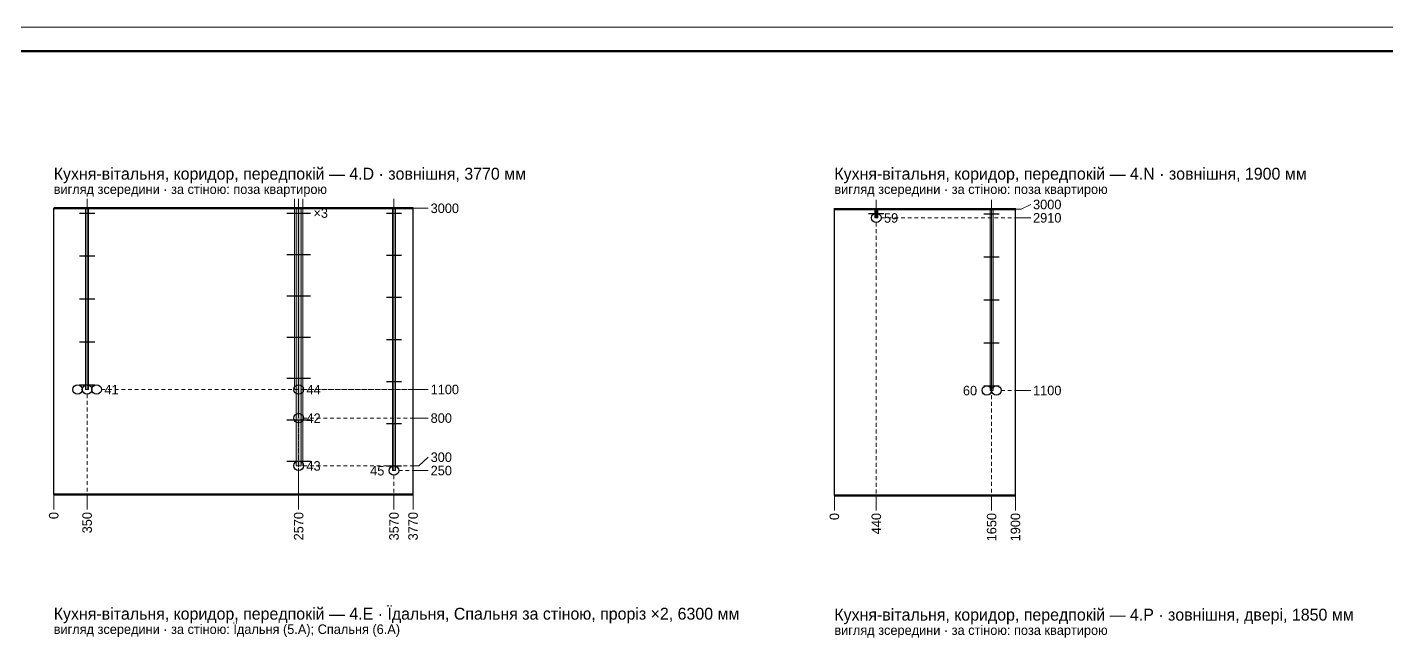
# Paper-space layout '09 Розгортки (продовження)' of a CAD drawing. Header units: millimetres. Extents: x 0 to 841, y 0 to 594.
# Drawn here: x 168.8 to 454.1, y 466 to 594 of the extents above; entities that cross this region are included whole.
import ezdxf
from ezdxf.enums import TextEntityAlignment as Align

# ---------------------------------------------------------------- set-up
doc = ezdxf.new("R2010")
doc.units = ezdxf.units.MM
doc.layers.add('A-SHEET', color=7, linetype='Continuous')
doc.layers.add('E-ELEV', color=7, linetype='Continuous')
doc.styles.add('PLEX_LIGHT', font='IBMPlexSans-Light.ttf')

psp = doc.layouts.new('09 Розгортки (продовження)')

# ---------------------------------------------------------------- hatches: boundary and pattern name
at = {"layer": 'E-ELEV', "true_color": 0xe4ded3}
h = psp.add_hatch(color=7, dxfattribs=at)
h.dxf.hatch_style = 1
h.paths.add_polyline_path([(181.06, 518.03), (181.66, 518.03), (181.66, 556.03), (181.06, 556.03)])
h = psp.add_hatch(color=7, dxfattribs=at)
h.dxf.hatch_style = 1
h.paths.add_polyline_path([(225.26, 502.03), (226.26, 502.03), (226.26, 556.03), (225.26, 556.03)])
h = psp.add_hatch(color=7, dxfattribs=at)
h.dxf.hatch_style = 1
h.paths.add_polyline_path([(245.46, 501.03), (246.06, 501.03), (246.06, 556.03), (245.46, 556.03)])
h = psp.add_hatch(color=7, dxfattribs=at)
h.dxf.hatch_style = 1
h.paths.add_polyline_path([(346.68, 554.03), (347.28, 554.03), (347.28, 555.83), (346.68, 555.83)])
h = psp.add_hatch(color=7, dxfattribs=at)
h.dxf.hatch_style = 1
h.paths.add_polyline_path([(370.88, 517.83), (371.48, 517.83), (371.48, 555.83), (370.88, 555.83)])

# ---------------------------------------------------------------- linework, layer by layer
at = {"layer": 'A-SHEET', "lineweight": 18}
psp.add_line((841, 594), (0, 594), dxfattribs=at)
at = {"layer": 'A-SHEET', "lineweight": 50}
psp.add_line((836, 589), (20, 589), dxfattribs=at)
at = {"layer": 'E-ELEV', "lineweight": 15, "true_color": 0x4e79a7}
for p, q in [((181.36, 518.03), (181.36, 558.03)), ((224.86, 518.03), (224.86, 558.03)), ((225.76, 512.03), (225.76, 558.03)), ((226.66, 502.03), (226.66, 558.03))]:
    psp.add_line(p, q, dxfattribs=at)
at = {"layer": 'E-ELEV', "lineweight": 15, "true_color": 0x76b7b2}
for p, q in [((245.76, 501.03), (245.76, 558.03)), ((371.18, 517.83), (371.18, 557.83))]:
    psp.add_line(p, q, dxfattribs=at)
at = {"layer": 'E-ELEV', "lineweight": 15, "true_color": 0xd4a72c}
psp.add_line((346.98, 554.03), (346.98, 557.83), dxfattribs=at)
at = {"layer": 'E-ELEV', "lineweight": 13, "true_color": 0x29251f}
for p, q in [((377.38, 555.83), (379.38, 556.83)), ((249.76, 556.03), (250.96, 556.03)), ((250.96, 556.03), (252.96, 556.03)), ((376.18, 555.83), (377.38, 555.83)), ((376.18, 554.03), (377.38, 554.03)), ((377.38, 554.03), (379.38, 554.03)), ((249.76, 518.03), (250.96, 518.03)), ((250.96, 518.03), (252.96, 518.03)), ((376.18, 517.83), (377.38, 517.83)), ((377.38, 517.83), (379.38, 517.83)), ((249.76, 512.03), (250.96, 512.03)), ((250.96, 512.03), (252.96, 512.03)), ((250.96, 502.03), (252.96, 503.83)), ((249.76, 502.03), (250.96, 502.03)), ((249.76, 501.03), (250.96, 501.03)), ((250.96, 501.03), (252.96, 501.03)), ((174.36, 496.03), (174.36, 494.83)), ((174.36, 494.83), (174.36, 492.83)), ((181.36, 496.03), (181.36, 494.83)), ((181.36, 494.83), (181.36, 492.83)), ((225.76, 496.03), (225.76, 494.83)), ((225.76, 494.83), (225.76, 492.83)), ((245.76, 496.03), (245.76, 494.83)), ((245.76, 494.83), (245.76, 492.83)), ((249.76, 496.03), (249.76, 494.83)), ((249.76, 494.83), (249.76, 492.83)), ((338.18, 495.83), (338.18, 494.63)), ((338.18, 494.63), (338.18, 492.63)), ((346.98, 495.83), (346.98, 494.63)), ((346.98, 494.63), (346.98, 492.63)), ((371.18, 495.83), (371.18, 494.63)), ((371.18, 494.63), (371.18, 492.63)), ((376.18, 495.83), (376.18, 494.63)), ((376.18, 494.63), (376.18, 492.63))]:
    psp.add_line(p, q, dxfattribs=at)
at = {"layer": 'E-ELEV', "lineweight": 50, "true_color": 0x29251f}
for p, q in [((174.36, 556.03), (249.76, 556.03)), ((338.18, 555.83), (376.18, 555.83)), ((174.36, 496.03), (249.76, 496.03)), ((338.18, 495.83), (376.18, 495.83))]:
    psp.add_line(p, q, dxfattribs=at)
at = {"layer": 'E-ELEV', "lineweight": 25, "true_color": 0x29251f}
for p, q in [((174.36, 496.03), (174.36, 556.03)), ((249.76, 496.03), (249.76, 556.03)), ((338.18, 495.83), (338.18, 556.03)), ((376.18, 495.83), (376.18, 556.03))]:
    psp.add_line(p, q, dxfattribs=at)
at = {"layer": 'E-ELEV', "lineweight": 25, "true_color": 0x29251f, "transparency": 33554559}
for p, q in [((179.76, 555.03), (182.96, 555.03)), ((223.26, 555.03), (228.26, 555.03)), ((244.16, 555.03), (247.36, 555.03)), ((345.38, 554.93), (348.58, 554.93)), ((369.58, 554.83), (372.78, 554.83)), ((179.76, 546.03), (182.96, 546.03)), ((223.26, 546.37), (228.26, 546.37)), ((244.16, 546.2), (247.36, 546.2)), ((369.58, 545.83), (372.78, 545.83)), ((179.76, 537.03), (182.96, 537.03)), ((223.26, 537.7), (228.26, 537.7)), ((244.16, 537.37), (247.36, 537.37)), ((369.58, 536.83), (372.78, 536.83)), ((179.76, 528.03), (182.96, 528.03)), ((223.26, 529.03), (228.26, 529.03)), ((244.16, 528.53), (247.36, 528.53)), ((369.58, 527.83), (372.78, 527.83)), ((223.26, 520.37), (228.26, 520.37)), ((244.16, 519.7), (247.36, 519.7)), ((179.76, 519.03), (182.96, 519.03)), ((369.58, 518.83), (372.78, 518.83)), ((223.26, 511.7), (228.26, 511.7)), ((244.16, 510.87), (247.36, 510.87)), ((223.26, 503.03), (228.26, 503.03)), ((244.16, 502.03), (247.36, 502.03))]:
    psp.add_line(p, q, dxfattribs=at)
at = {"layer": 'E-ELEV', "lineweight": 13, "true_color": 0x9a9288}
for p, q in [((347.98, 554.03), (348.78, 554.03)), ((349.38, 554.03), (350.18, 554.03)), ((350.78, 554.03), (351.58, 554.03)), ((352.18, 554.03), (352.98, 554.03)), ((353.58, 554.03), (354.38, 554.03)), ((354.98, 554.03), (355.78, 554.03)), ((356.38, 554.03), (357.18, 554.03)), ((357.78, 554.03), (358.58, 554.03)), ((359.18, 554.03), (359.98, 554.03)), ((360.58, 554.03), (361.38, 554.03)), ((361.98, 554.03), (362.78, 554.03)), ((363.38, 554.03), (364.18, 554.03)), ((364.78, 554.03), (365.58, 554.03)), ((366.18, 554.03), (366.98, 554.03)), ((367.58, 554.03), (368.38, 554.03)), ((368.98, 554.03), (369.78, 554.03)), ((370.38, 554.03), (371.18, 554.03)), ((371.78, 554.03), (372.58, 554.03)), ((373.18, 554.03), (373.98, 554.03)), ((374.58, 554.03), (375.38, 554.03)), ((375.98, 554.03), (376.18, 554.03)), ((346.98, 553.03), (346.98, 552.23)), ((346.98, 551.63), (346.98, 550.83)), ((346.98, 550.23), (346.98, 549.43)), ((346.98, 548.83), (346.98, 548.03)), ((346.98, 547.43), (346.98, 546.63)), ((346.98, 546.03), (346.98, 545.23)), ((346.98, 544.63), (346.98, 543.83)), ((346.98, 543.23), (346.98, 542.43)), ((346.98, 541.83), (346.98, 541.03)), ((346.98, 540.43), (346.98, 539.63)), ((346.98, 539.03), (346.98, 538.23)), ((346.98, 537.63), (346.98, 536.83)), ((346.98, 536.23), (346.98, 535.43)), ((346.98, 534.83), (346.98, 534.03)), ((346.98, 533.43), (346.98, 532.63)), ((346.98, 532.03), (346.98, 531.23)), ((346.98, 530.63), (346.98, 529.83)), ((346.98, 529.23), (346.98, 528.43)), ((346.98, 527.83), (346.98, 527.03)), ((346.98, 526.43), (346.98, 525.63)), ((346.98, 525.03), (346.98, 524.23)), ((346.98, 523.63), (346.98, 522.83)), ((346.98, 522.23), (346.98, 521.43)), ((346.98, 520.83), (346.98, 520.03)), ((346.98, 519.43), (346.98, 518.63)), ((181.36, 517.03), (181.36, 516.23)), ((184.36, 518.03), (185.16, 518.03)), ((185.76, 518.03), (186.56, 518.03)), ((187.16, 518.03), (187.96, 518.03)), ((188.56, 518.03), (189.36, 518.03)), ((189.96, 518.03), (190.76, 518.03)), ((191.36, 518.03), (192.16, 518.03)), ((192.76, 518.03), (193.56, 518.03)), ((194.16, 518.03), (194.96, 518.03)), ((195.56, 518.03), (196.36, 518.03)), ((196.96, 518.03), (197.76, 518.03)), ((198.36, 518.03), (199.16, 518.03)), ((199.76, 518.03), (200.56, 518.03)), ((201.16, 518.03), (201.96, 518.03)), ((202.56, 518.03), (203.36, 518.03)), ((203.96, 518.03), (204.76, 518.03)), ((205.36, 518.03), (206.16, 518.03)), ((206.76, 518.03), (207.56, 518.03)), ((208.16, 518.03), (208.96, 518.03)), ((209.56, 518.03), (210.36, 518.03)), ((210.96, 518.03), (211.76, 518.03)), ((212.36, 518.03), (213.16, 518.03)), ((213.76, 518.03), (214.56, 518.03)), ((215.16, 518.03), (215.96, 518.03)), ((216.56, 518.03), (217.36, 518.03)), ((217.96, 518.03), (218.76, 518.03)), ((219.36, 518.03), (220.16, 518.03)), ((220.76, 518.03), (221.56, 518.03)), ((222.16, 518.03), (222.96, 518.03)), ((223.56, 518.03), (224.36, 518.03)), ((224.96, 518.03), (225.76, 518.03)), ((225.76, 517.03), (225.76, 516.23)), ((226.36, 518.03), (227.16, 518.03)), ((226.76, 518.03), (227.56, 518.03)), ((227.76, 518.03), (228.56, 518.03)), ((228.16, 518.03), (228.96, 518.03)), ((229.16, 518.03), (229.96, 518.03)), ((229.56, 518.03), (230.36, 518.03)), ((230.56, 518.03), (231.36, 518.03)), ((230.96, 518.03), (231.76, 518.03)), ((231.96, 518.03), (232.76, 518.03)), ((232.36, 518.03), (233.16, 518.03)), ((233.36, 518.03), (234.16, 518.03)), ((233.76, 518.03), (234.56, 518.03)), ((234.76, 518.03), (235.56, 518.03)), ((235.16, 518.03), (235.96, 518.03)), ((236.16, 518.03), (236.96, 518.03)), ((236.56, 518.03), (237.36, 518.03)), ((237.56, 518.03), (238.36, 518.03)), ((237.96, 518.03), (238.76, 518.03)), ((238.96, 518.03), (239.76, 518.03)), ((239.36, 518.03), (240.16, 518.03)), ((240.36, 518.03), (241.16, 518.03)), ((240.76, 518.03), (241.56, 518.03)), ((241.76, 518.03), (242.56, 518.03)), ((242.16, 518.03), (242.96, 518.03)), ((243.16, 518.03), (243.96, 518.03)), ((243.56, 518.03), (244.36, 518.03)), ((244.56, 518.03), (245.36, 518.03)), ((244.96, 518.03), (245.76, 518.03)), ((245.96, 518.03), (246.76, 518.03)), ((246.36, 518.03), (247.16, 518.03)), ((247.36, 518.03), (248.16, 518.03)), ((247.76, 518.03), (248.56, 518.03)), ((248.76, 518.03), (249.56, 518.03)), ((249.16, 518.03), (249.76, 518.03)), ((346.98, 518.03), (346.98, 517.23)), ((346.98, 516.63), (346.98, 515.83)), ((371.18, 516.83), (371.18, 516.03)), ((373.18, 517.83), (373.98, 517.83)), ((374.58, 517.83), (375.38, 517.83)), ((375.98, 517.83), (376.18, 517.83)), ((181.36, 515.63), (181.36, 514.83)), ((181.36, 514.23), (181.36, 513.43)), ((225.76, 515.63), (225.76, 514.83)), ((225.76, 514.23), (225.76, 513.43)), ((346.98, 515.23), (346.98, 514.43)), ((346.98, 513.83), (346.98, 513.03)), ((371.18, 515.43), (371.18, 514.63)), ((371.18, 514.03), (371.18, 513.23)), ((181.36, 512.83), (181.36, 512.03)), ((181.36, 511.43), (181.36, 510.63)), ((225.76, 512.83), (225.76, 512.03)), ((225.76, 511.43), (225.76, 510.63)), ((225.76, 511.03), (225.76, 510.23)), ((226.76, 512.03), (227.56, 512.03)), ((228.16, 512.03), (228.96, 512.03)), ((229.56, 512.03), (230.36, 512.03)), ((230.96, 512.03), (231.76, 512.03)), ((232.36, 512.03), (233.16, 512.03)), ((233.76, 512.03), (234.56, 512.03)), ((235.16, 512.03), (235.96, 512.03)), ((236.56, 512.03), (237.36, 512.03)), ((237.96, 512.03), (238.76, 512.03)), ((239.36, 512.03), (240.16, 512.03)), ((240.76, 512.03), (241.56, 512.03)), ((242.16, 512.03), (242.96, 512.03)), ((243.56, 512.03), (244.36, 512.03)), ((244.96, 512.03), (245.76, 512.03)), ((246.36, 512.03), (247.16, 512.03)), ((247.76, 512.03), (248.56, 512.03)), ((249.16, 512.03), (249.76, 512.03)), ((346.98, 512.43), (346.98, 511.63)), ((346.98, 511.03), (346.98, 510.23)), ((371.18, 512.63), (371.18, 511.83)), ((371.18, 511.23), (371.18, 510.43)), ((181.36, 510.03), (181.36, 509.23)), ((181.36, 508.63), (181.36, 507.83)), ((225.76, 510.03), (225.76, 509.23)), ((225.76, 509.63), (225.76, 508.83)), ((225.76, 508.63), (225.76, 507.83)), ((225.76, 508.23), (225.76, 507.43)), ((346.98, 509.63), (346.98, 508.83)), ((346.98, 508.23), (346.98, 507.43)), ((371.18, 509.83), (371.18, 509.03)), ((371.18, 508.43), (371.18, 507.63)), ((181.36, 507.23), (181.36, 506.43)), ((181.36, 505.83), (181.36, 505.03)), ((225.76, 507.23), (225.76, 506.43)), ((225.76, 506.83), (225.76, 506.03)), ((225.76, 505.83), (225.76, 505.03)), ((225.76, 505.43), (225.76, 504.63)), ((346.98, 506.83), (346.98, 506.03)), ((346.98, 505.43), (346.98, 504.63)), ((371.18, 507.03), (371.18, 506.23)), ((371.18, 505.63), (371.18, 504.83)), ((181.36, 504.43), (181.36, 503.63)), ((181.36, 503.03), (181.36, 502.23)), ((225.76, 504.43), (225.76, 503.63)), ((225.76, 504.03), (225.76, 503.23)), ((225.76, 503.03), (225.76, 502.23)), ((225.76, 502.63), (225.76, 501.83)), ((346.98, 504.03), (346.98, 503.23)), ((346.98, 502.63), (346.98, 501.83)), ((371.18, 504.23), (371.18, 503.43)), ((371.18, 502.83), (371.18, 502.03)), ((181.36, 501.63), (181.36, 500.83)), ((181.36, 500.23), (181.36, 499.43)), ((225.76, 501.63), (225.76, 500.83)), ((225.76, 501.23), (225.76, 500.43)), ((225.76, 501.03), (225.76, 500.23)), ((225.76, 500.23), (225.76, 499.43)), ((225.76, 499.83), (225.76, 499.03)), ((225.76, 499.63), (225.76, 498.83)), ((226.76, 502.03), (227.56, 502.03)), ((228.16, 502.03), (228.96, 502.03)), ((229.56, 502.03), (230.36, 502.03)), ((230.96, 502.03), (231.76, 502.03)), ((232.36, 502.03), (233.16, 502.03)), ((233.76, 502.03), (234.56, 502.03)), ((235.16, 502.03), (235.96, 502.03)), ((236.56, 502.03), (237.36, 502.03)), ((237.96, 502.03), (238.76, 502.03)), ((239.36, 502.03), (240.16, 502.03)), ((240.76, 502.03), (241.56, 502.03)), ((242.16, 502.03), (242.96, 502.03)), ((243.56, 502.03), (244.36, 502.03)), ((244.96, 502.03), (245.76, 502.03)), ((245.76, 500.03), (245.76, 499.23)), ((246.36, 502.03), (247.16, 502.03)), ((246.76, 501.03), (247.56, 501.03)), ((247.76, 502.03), (248.56, 502.03)), ((248.16, 501.03), (248.96, 501.03)), ((249.16, 502.03), (249.76, 502.03)), ((249.56, 501.03), (249.76, 501.03)), ((346.98, 501.23), (346.98, 500.43)), ((346.98, 499.83), (346.98, 499.03)), ((371.18, 501.43), (371.18, 500.63)), ((371.18, 500.03), (371.18, 499.23)), ((181.36, 498.83), (181.36, 498.03)), ((181.36, 497.43), (181.36, 496.63)), ((225.76, 498.83), (225.76, 498.03)), ((225.76, 498.43), (225.76, 497.63)), ((225.76, 498.23), (225.76, 497.43)), ((225.76, 497.43), (225.76, 496.63)), ((225.76, 497.03), (225.76, 496.23)), ((225.76, 496.83), (225.76, 496.03)), ((245.76, 498.63), (245.76, 497.83)), ((245.76, 497.23), (245.76, 496.43)), ((346.98, 498.43), (346.98, 497.63)), ((346.98, 497.03), (346.98, 496.23)), ((371.18, 498.63), (371.18, 497.83)), ((371.18, 497.23), (371.18, 496.43)), ((181.36, 496.03), (181.36, 496.03)), ((225.76, 496.03), (225.76, 496.03))]:
    psp.add_line(p, q, dxfattribs=at)
for points in [[(181.06, 518.03), (181.66, 518.03), (181.66, 556.03), (181.06, 556.03)], [(225.26, 502.03), (226.26, 502.03), (226.26, 556.03), (225.26, 556.03)], [(245.46, 501.03), (246.06, 501.03), (246.06, 556.03), (245.46, 556.03)], [(346.68, 554.03), (347.28, 554.03), (347.28, 555.83), (346.68, 555.83)], [(370.88, 517.83), (371.48, 517.83), (371.48, 555.83), (370.88, 555.83)]]:
    psp.add_lwpolyline(points, close=True, dxfattribs=at)
at = {"layer": 'E-ELEV', "lineweight": 25, "true_color": 0x29251f}
for centre in [(346.98, 554.03), (179.36, 518.03), (181.36, 518.03), (183.36, 518.03), (225.76, 518.03), (370.18, 517.83), (372.18, 517.83), (225.76, 512.03), (225.76, 502.03), (245.76, 501.03)]:
    psp.add_circle(centre, 1, dxfattribs=at)

# ---------------------------------------------------------------- texts
at = {"layer": 'E-ELEV', "true_color": 0x29251f, "style": 'PLEX_LIGHT'}
for s, height, p in [('Кухня-вітальня, коридор, передпокій — 4.D · зовнішня, 3770 мм', 2.5, (174.36, 563.28)), ('Кухня-вітальня, коридор, передпокій — 4.N · зовнішня, 1900 мм', 2.5, (338.18, 563.28)), ('вигляд зсередини · за стіною: поза квартирою', 2, (174.36, 560.03)), ('вигляд зсередини · за стіною: поза квартирою', 2, (338.18, 560.03)), ('3000', 2, (253.46, 556.03)), ('3000', 2, (379.88, 556.83)), ('×3', 2, (228.86, 555.03)), ('59', 2, (348.6, 554)), ('2910', 2, (379.88, 554.03)), ('41', 2, (185, 518)), ('44', 2, (227.4, 518)), ('1100', 2, (253.46, 518.03)), ('60', 2, (365.16, 517.8)), ('1100', 2, (379.88, 517.83)), ('42', 2, (227.4, 512)), ('800', 2, (253.46, 512.03)), ('43', 2, (227.4, 502)), ('300', 2, (253.46, 503.83)), ('45', 2, (240.76, 501)), ('250', 2, (253.46, 501.03)), ('Кухня-вітальня, коридор, передпокій — 4.E · Їдальня, Спальня за стіною, проріз ×2, 6300 мм', 2.5, (174.36, 471.01)), ('Кухня-вітальня, коридор, передпокій — 4.P · зовнішня, двері, 1850 мм', 2.5, (338.18, 470.81)), ('вигляд зсередини · за стіною: Їдальня (5.A); Спальня (6.A)', 2, (174.36, 467.76)), ('вигляд зсередини · за стіною: поза квартирою', 2, (338.18, 467.56))]:
    psp.add_text(s, height=height, dxfattribs=at).set_placement(p, align=Align.MIDDLE_LEFT)
for s, p in [('0', (174.36, 492.33)), ('350', (181.36, 492.33)), ('2570', (225.76, 492.33)), ('3570', (245.76, 492.33)), ('3770', (249.76, 492.33)), ('0', (338.18, 492.13)), ('440', (346.98, 492.13)), ('1650', (371.18, 492.13)), ('1900', (376.18, 492.13))]:
    psp.add_text(s, height=2, rotation=90, dxfattribs=at).set_placement(p, align=Align.MIDDLE_RIGHT)

doc.saveas('drawing.dxf')
